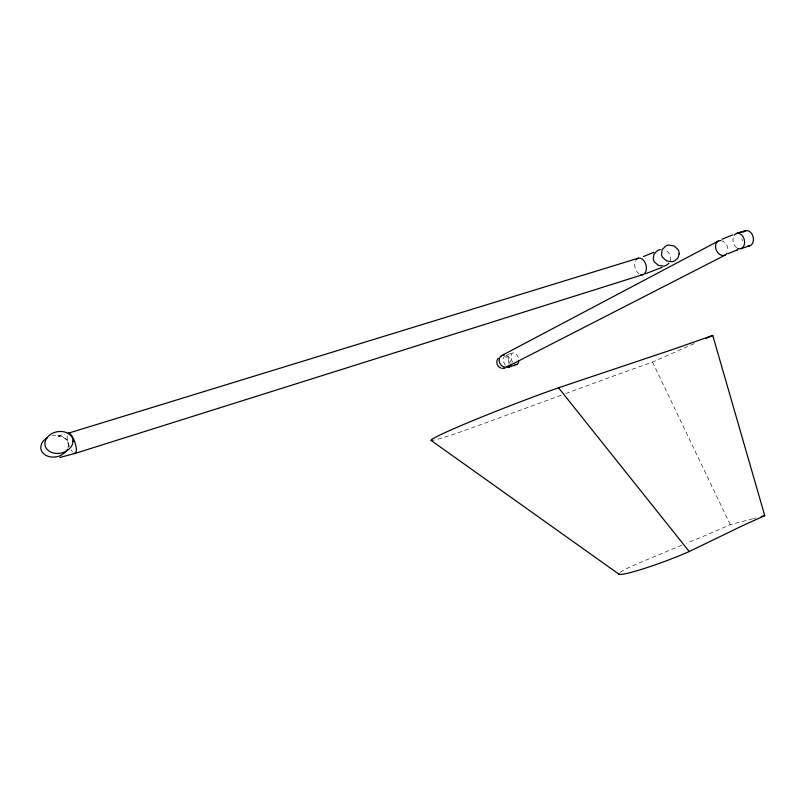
<?xml version="1.0" encoding="UTF-8"?>
<svg xmlns="http://www.w3.org/2000/svg" width="805" height="805" viewBox="0 0 805 805"><rect width="100%" height="100%" fill="white"/><g stroke="black" fill="none" stroke-linecap="round" stroke-linejoin="round"><path stroke-width="0.6" stroke-dasharray="4.03 3.02" d="M68.405 446.282C68.978 440.426 64.249 436.713 58.856 436.139L59.671 436.189L56.38 436.24L65.084 434.177M509.052 363.468L508.287 358.919L504.433 356.172M670.334 260.86L670.686 256.795A6.42 4.89 63.9 0 0 669.589 253.917L667.275 251.412L664.004 249.852M68.033 448.224L68.586 443.958A8.292 7.748 37.2 0 0 67.197 440.305C64.169 436.028 58.383 434.76 53.442 435.545A19.441 18.213 36.9 0 0 52.164 435.797M565.714 393.575L604.968 379.125A238.491 8.04 -21.1 0 1 618.954 374.063L652.523 362.089L695.701 342.98M752.856 518.762L730.266 524.629L714.83 531.421A139.205 10.606 -20.3 0 1 702.564 536.633L686.444 543.264M681.835 545.146L634.783 564.828A45.483 3.934 -20.1 0 0 619.88 572.556M561.216 395.245L469.235 428.854A86.839 3.693 -21.2 0 1 434.398 440.073M507.563 354.592L513.298 352.711M753.742 518.531L755.925 517.967M652.523 362.089L730.266 524.629M639.12 273.931A8.523 5.635 75.1 0 1 635.548 260.689M72.51 451.897A10.656 3.29 71.4 0 1 71.102 449.864M69.431 446.473A10.656 3.29 71.4 0 1 67.389 434.459M505.379 365.309A6.178 3.532 72.3 0 1 503.618 357.309M506.295 355.257A6.178 3.532 72.3 0 1 511.014 362.411M512.735 362.28A6.158 3.552 72.3 0 1 512.403 353.103A6.158 3.552 72.3 0 1 518.42 358.074M506.365 355.921A6.229 5.122 63.7 0 1 509.776 362.985M721.22 240.665A7.819 5.816 64.6 0 1 727.841 251.301M736.565 247.719A7.879 5.675 76.2 0 1 733.627 236.429M742.492 240.947A7.849 5.695 76.4 0 1 741.918 238.854"/><path stroke-width="1.21" d="M67.55 449.301L65.296 452.329L60.989 455.328A19.491 18.163 36 0 1 56.119 456.858C51.148 457.693 45.311 456.445 42.252 452.138A8.342 7.798 35.6 0 1 40.854 448.455C40.32 443.877 43.571 439.761 47.394 437.648M498.194 358.265C495.528 361.324 496.866 366.657 500.73 367.986M669.066 263.084L666.49 265.197A15.064 11.471 63.6 0 1 663.481 266.143L658.269 265.318L654.364 261.867A6.44 4.921 63.8 0 1 653.258 258.969L653.972 254.088L657.504 250.546A15.054 11.481 64.1 0 1 660.533 249.62M501.414 355.75L718.483 240.977M507.14 366.798L725.043 255.165M721.994 239.276L732.651 234.869M618.954 573.472A45.483 3.934 -20.1 0 0 641.937 569.226A45.483 3.934 -20.1 0 0 689.231 551.536L739.362 527.245A178.78 15.728 -19.3 0 1 747.523 523.411L764.75 515.673L712.747 335.444L679.249 347.197A390.687 17.217 -21.9 0 1 667.214 351.322L558.519 387.779A86.839 3.693 -21.2 0 0 466.9 423.098A86.839 3.693 -21.2 0 0 432.949 440.365M705.814 338.513L712.747 335.444M728.153 253.635L737.712 249.711L737.179 249.912M654.012 252.277L643.336 256.543M662.082 267.32L645.54 273.74M509.082 367.09L517.072 364.383M741.083 248.594L749.405 245.938M643.094 274.555L75.247 453.366L59.771 457.502M736.424 233.561L745.782 230.663L736.937 233.4M68.505 433.16L638.476 258.163M761.178 516.599L764.75 515.673M504.956 368.277L501.928 368.368M431.088 440.426L618.934 574.186M558.519 387.779L689.231 551.536M636.252 259.602A8.523 5.635 75.1 0 1 645.862 264.483A8.523 5.635 75.1 0 1 640.911 274.696M67.962 433.422A10.656 3.29 71.4 0 1 75.237 443.404A10.656 3.29 71.4 0 1 73.849 453.124M510.974 364.132A6.178 3.532 72.3 0 1 506.888 366.708M518.752 360.419A6.158 3.552 72.3 0 1 514.969 364.343M509.012 365.128A6.229 5.122 63.7 0 1 499.845 363.367A6.229 5.122 63.7 0 1 504.222 355.176M727.136 253.203A7.819 5.816 64.6 0 1 716.661 250.898A7.819 5.816 64.6 0 1 720.616 240.594M734.281 235.271A7.879 5.675 76.2 0 1 741.677 234.99A7.879 5.675 76.2 0 1 744.253 244.831A7.879 5.675 76.2 0 1 737.712 248.403M743.508 232.051A7.849 5.695 76.4 0 1 752.997 236.378A7.849 5.695 76.4 0 1 747.714 245.978M72.983 441.231C72.943 445.92 69.3 449.774 65.255 451.675A19.692 18.324 36.6 0 1 60.345 453.215C55.334 454.05 49.437 452.782 46.358 448.425A8.422 7.869 36.2 0 1 44.939 444.712C44.355 439.6 48.32 435.183 52.717 433.191A19.642 18.374 37.4 0 1 57.638 431.691C62.629 430.896 68.465 432.184 71.514 436.511A8.382 7.809 37.8 0 1 72.923 440.194L72.983 441.231M679.158 253.917L677.921 257.942L674.832 260.76A15.184 11.522 63.7 0 1 671.803 261.706L666.57 260.87L662.636 257.379A6.5 4.941 63.8 0 1 661.519 254.461L662.233 249.54L665.785 245.988A15.174 11.532 64.1 0 1 668.824 245.062L674.037 245.928L677.921 249.409A6.47 4.911 63.9 0 1 679.028 252.297L679.158 253.917"/></g></svg>
